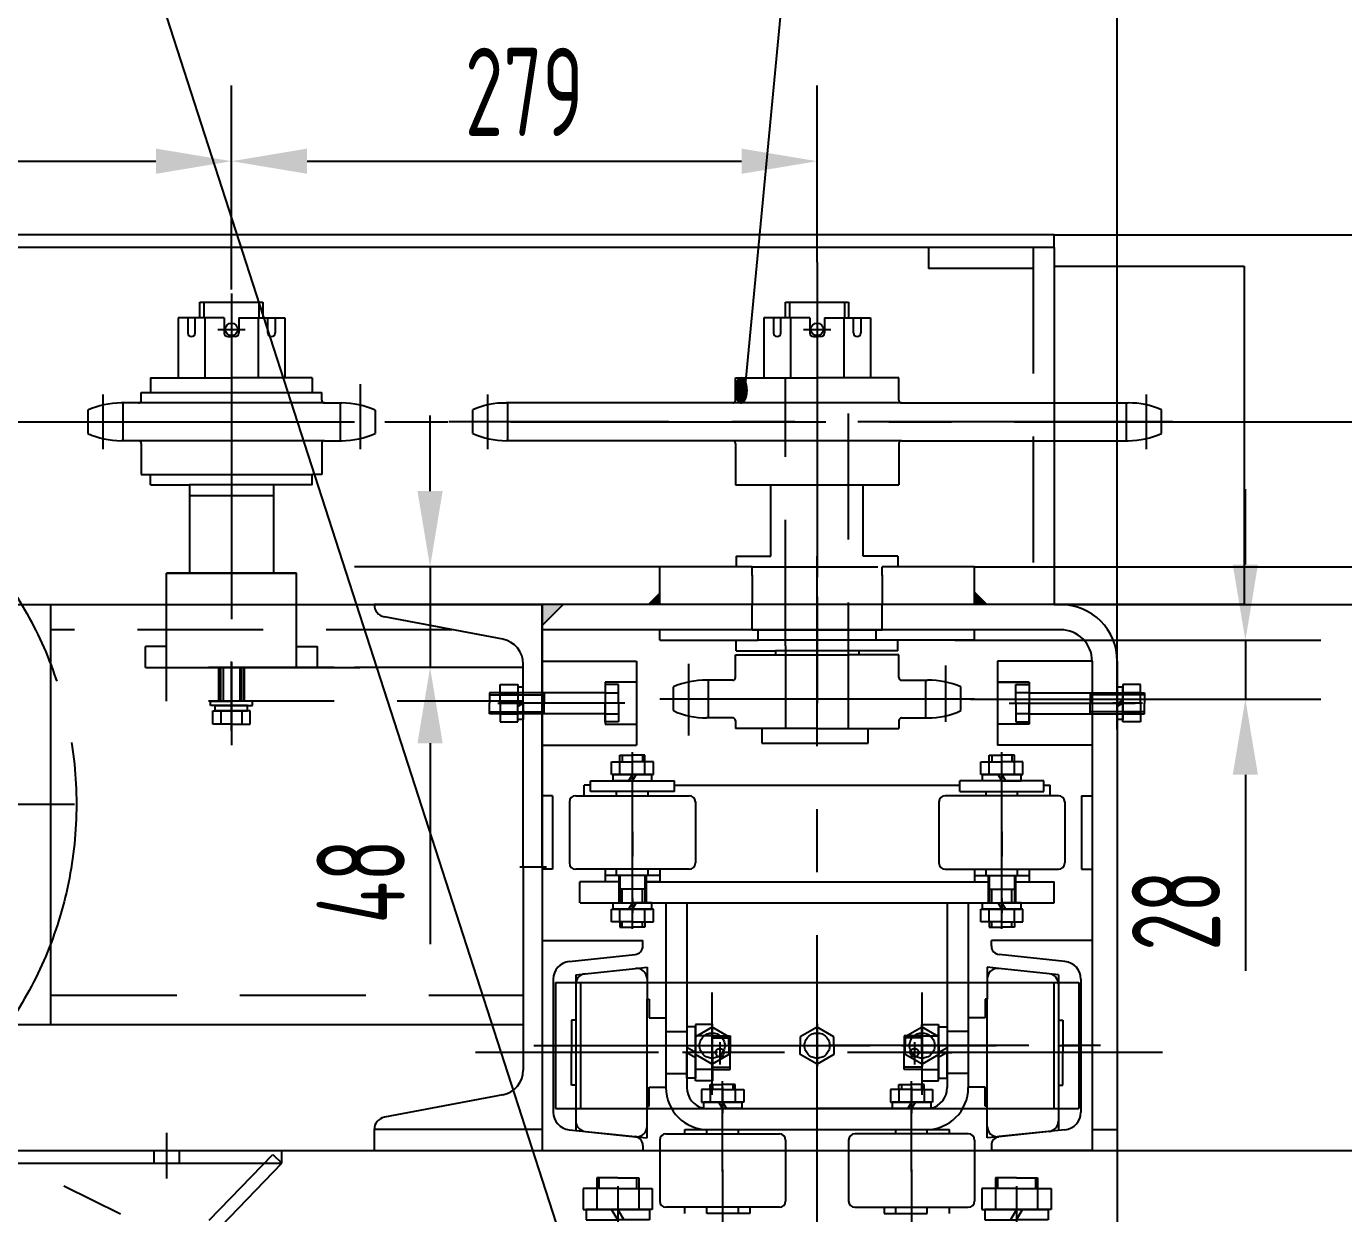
# Model space of a CAD drawing. Header units: millimetres. Extents: x 0 to 10092, y -2165 to 7128.
# Drawn here: x 3317 to 3944, y 5478 to 6043 of the extents above; entities that cross this region are included whole.
import ezdxf
from ezdxf.enums import TextEntityAlignment as Align

# ---------------------------------------------------------------- set-up
doc = ezdxf.new("R2010")
doc.units = ezdxf.units.MM
doc.header["$LTSCALE"] = 120
for name, pattern in [('F', [0.75, 0.5, -0.25]), ('G', [2, 1.25, -0.25, 0.25, -0.25]), ('K', [2.5, 1.25, -0.25, 0.25, -0.25, 0.25, -0.25])]:
    doc.linetypes.add(name, pattern=pattern)
for name, color, linetype in [('01', 7, 'Continuous'), ('02', 1, 'Continuous'), ('04', 2, 'F'), ('05', 4, 'G'), ('07', 6, 'K'), ('08', 1, 'Continuous'), ('10', 1, 'Continuous'), ('L1GEA', 7, 'Continuous')]:
    doc.layers.add(name, color=color, linetype=linetype)
doc.styles.get("Standard").update_dxf_attribs({"font": 'isocp', "width": 0.707, "bigfont": 'intecad.shx'})

# ---------------------------------------------------------------- blocks, each defined once
blk = doc.blocks.new('*U15')
at = {"layer": '01'}
for p, q in [((-9.2, 3.1), (-9.2, 0)), ((0, 3.1), (-9.2, 3.1)), ((-9.2, 0), (0, 0)), ((0, 0), (-1.79, 3.1)), ((0, 3.1), (1.79, 0)), ((0, 3.1), (9.2, 3.1)), ((9.2, 0), (0, 0)), ((9.2, 3.1), (9.2, 0))]:
    blk.add_line(p, q, dxfattribs=at)
at = {"layer": '05'}
blk.add_line((0, 5.2), (0, -2.1), dxfattribs=at)
blk = doc.blocks.new('*U17')
at = {"layer": '01'}
for p, q in [((-6, 0), (-6, 10.02)), ((-6, 10.02), (0, 10.02)), ((0, 10.02), (0, 0)), ((-6, 6), (0, 6)), ((0, -10.02), (0, 0)), ((-6, 0), (-6, -10.02)), ((-6, -6), (0, -6)), ((-6, -10.02), (0, -10.02))]:
    blk.add_line(p, q, dxfattribs=at)
at = {"layer": '05'}
blk.add_line((-7.05, 0), (1.05, 0), dxfattribs=at)
blk = doc.blocks.new('*U19')
at = {"layer": '01'}
for p, q in [((-8, 0), (-8, 13.38)), ((-8, 13.38), (0, 13.38)), ((0, 13.38), (0, 0)), ((-8, 8), (0, 8)), ((0, -13.38), (0, 0)), ((-8, 0), (-8, -13.38)), ((-8, -8), (0, -8)), ((-8, -13.38), (0, -13.38))]:
    blk.add_line(p, q, dxfattribs=at)
at = {"layer": '05'}
blk.add_line((-9.05, 0), (1.05, 0), dxfattribs=at)
blk = doc.blocks.new('*U20')
at = {"layer": '01'}
for p, q in [((-12.2, 4.1), (-12.2, 0)), ((0, 4.1), (-12.2, 4.1)), ((-12.2, 0), (0, 0)), ((0, 0), (-2.37, 4.1)), ((0, 4.1), (2.37, 0)), ((0, 4.1), (12.2, 4.1)), ((12.2, 0), (0, 0)), ((12.2, 4.1), (12.2, 0))]:
    blk.add_line(p, q, dxfattribs=at)
at = {"layer": '05'}
blk.add_line((0, 6.2), (0, -2.1), dxfattribs=at)
blk = doc.blocks.new('*U16')
at = {"layer": '01'}
for p, q in [((-15.1, 5), (-15.1, 0)), ((0, 5), (-15.1, 5)), ((-15.1, 0), (0, 0)), ((0, 0), (-2.89, 5)), ((0, 5), (2.89, 0)), ((0, 5), (15.1, 5)), ((15.1, 0), (0, 0)), ((15.1, 5), (15.1, 0))]:
    blk.add_line(p, q, dxfattribs=at)
at = {"layer": '05'}
blk.add_line((0, 7.1), (0, -2.1), dxfattribs=at)
blk = doc.blocks.new('*U18')
at = {"layer": '01'}
for p, q in [((-10, 0), (-10, 16.48)), ((-10, 16.48), (0, 16.48)), ((0, 16.48), (0, 0)), ((-10, 10), (0, 10)), ((0, -16.48), (0, 0)), ((-10, 0), (-10, -16.48)), ((-10, -10), (0, -10)), ((-10, -16.48), (0, -16.48))]:
    blk.add_line(p, q, dxfattribs=at)
at = {"layer": '05'}
blk.add_line((-11.05, 0), (1.05, 0), dxfattribs=at)

msp = doc.modelspace()

# ---------------------------------------------------------------- hatches: boundary and pattern name
at = {"layer": '10'}
for points in [[(3572.38, 5767.65), (3562.38, 5767.65), (3562.38, 5757.65)], [(3612.48, 5767.65), (3618.38, 5767.65), (3618.38, 5773.48)], [(3768.38, 5773.48), (3774.28, 5767.65), (3768.38, 5767.65)]]:
    msp.add_hatch(color=7, dxfattribs=at).paths.add_polyline_path(points)

# ---------------------------------------------------------------- linework, layer by layer
at = {"color": 7}
for p, q in [((3545.99, 5845.67), (3545.99, 5863.62)), ((3840.77, 5845.67), (3840.77, 5863.62)), ((3641.57, 5713.67), (3641.57, 5731.62)), ((3745.19, 5713.67), (3745.19, 5731.62))]:
    msp.add_line(p, q, dxfattribs=at)
for centre, radius, start, end in [((3361.76, 5825.52), 38.1, 90.00411, 114.62884), ((3467, 5825.52), 38.1, 65.37017, 89.9948), ((3544.57, 5825.52), 38.1, 89.08582, 113.62256), ((3842.18, 5825.53), 38.1, 66.35987, 90.8982), ((3361.75, 5883.77), 38.1, 245.37568, 270), ((3467, 5883.77), 38.1, 270, 294.62432), ((3545.17, 5883.77), 38.1, 245.38443, 270.00795), ((3841.59, 5883.77), 38.1, 269.99205, 294.61557), ((3640.18, 5693.42), 38.21, 89.13662, 113.6054), ((3746.6, 5693.53), 38.1, 66.35987, 90.8982), ((3640.75, 5751.77), 38.1, 245.38443, 270.00795), ((3746.01, 5751.77), 38.1, 269.99205, 294.61557)]:
    msp.add_arc(centre, radius, start, end, dxfattribs=at)
at = {"layer": '01', "color": 7, "linetype": 'Continuous'}
for p, q in [((3806.38, 5943.65), (1668.38, 5943.65)), ((3806.38, 5937.65), (1668.38, 5937.65)), ((3806.38, 5937.65), (3806.38, 5767.65)), ((3806.38, 5928.83), (3896.75, 5928.83)), ((3896.75, 5928.83), (3896.75, 5767.65)), ((3375.88, 5875.65), (3414.38, 5875.65)), ((3375.88, 5875.65), (3375.88, 5868.62)), ((3452.88, 5875.65), (3414.38, 5875.65)), ((3452.88, 5875.65), (3452.88, 5868.62)), ((3375.38, 5829.65), (3375.88, 5829.65)), ((3375.88, 5824.65), (3375.88, 5829.65)), ((3394.38, 5824.65), (3394.38, 5782.65)), ((3434.38, 5824.65), (3434.38, 5782.65)), ((3452.88, 5824.65), (3452.88, 5829.65)), ((3453.38, 5829.65), (3452.88, 5829.65)), ((3394.38, 5819.65), (3434.38, 5819.65)), ((3654.88, 5790.65), (3671.38, 5790.65)), ((3654.88, 5790.65), (3654.88, 5785.65)), ((3730.72, 5790.65), (3715.38, 5790.65)), ((3731.88, 5790.65), (3715.38, 5790.65)), ((3731.88, 5790.65), (3731.88, 5785.65)), ((3383.38, 5737.65), (3383.38, 5782.65)), ((3383.38, 5782.65), (3414.38, 5782.65)), ((3383.38, 5782.65), (3445.38, 5782.65)), ((3445.38, 5782.65), (3383.38, 5782.65)), ((3445.38, 5782.65), (3383.38, 5782.65)), ((3445.38, 5782.65), (3414.38, 5782.65)), ((3445.38, 5737.65), (3445.38, 5782.65)), ((3662.38, 5785.65), (3618.38, 5785.65)), ((3618.38, 5767.65), (3618.38, 5785.65)), ((3768.38, 5785.65), (3724.38, 5785.65)), ((3768.38, 5767.65), (3768.38, 5785.65)), ((3693.38, 5767.65), (3562.38, 5767.65)), ((3562.38, 5767.65), (3562.38, 5755.65)), ((3562.38, 5767.65), (3562.38, 5507.65)), ((3693.38, 5767.65), (3562.38, 5767.65)), ((3809.38, 5767.65), (3693.38, 5767.65)), ((3896.75, 5767.65), (3809.38, 5767.65)), ((3693.38, 5755.65), (3562.38, 5755.65)), ((3693.38, 5755.65), (3562.38, 5755.65)), ((3618.38, 5750.65), (3618.38, 5755.65)), ((3678.38, 5755.65), (3662.38, 5755.65)), ((3809.38, 5755.65), (3693.38, 5755.65)), ((3708.38, 5755.65), (3724.38, 5755.65)), ((3768.38, 5750.65), (3768.38, 5755.65)), ((3654.88, 5745.65), (3654.88, 5750.65)), ((3731.88, 5745.65), (3731.88, 5750.65)), ((3373.38, 5737.65), (3373.38, 5747.65)), ((3383.38, 5747.65), (3373.38, 5747.65)), ((3445.38, 5747.65), (3455.38, 5747.65)), ((3455.38, 5737.65), (3455.38, 5747.65)), ((3373.38, 5737.65), (3383.38, 5737.65)), ((3383.38, 5737.65), (3445.38, 5737.65)), ((3455.38, 5737.65), (3445.38, 5737.65)), ((3824.38, 5740.65), (3824.38, 5517.65)), ((3836.38, 5740.65), (3836.38, 5517.65)), ((3836.38, 5728.35), (3836.38, 5720.65)), ((3838.98, 5728.35), (3836.38, 5728.35)), ((3838.98, 5729.53), (3838.98, 5720.65)), ((3847.38, 5729.53), (3838.98, 5729.53)), ((3838.98, 5720.65), (3838.98, 5728.35)), ((3847.38, 5725.65), (3838.98, 5725.65)), ((3847.38, 5720.65), (3847.38, 5729.53)), ((3849.38, 5725.65), (3849.38, 5720.65)), ((3841.08, 5720.65), (3834.28, 5720.65)), ((3836.38, 5720.65), (3838.98, 5722.15)), ((3836.38, 5712.95), (3836.38, 5720.65)), ((3838.98, 5720.65), (3836.38, 5719.15)), ((3848.43, 5720.65), (3837.93, 5720.65)), ((3838.98, 5711.76), (3838.98, 5720.65)), ((3838.98, 5720.65), (3838.98, 5712.95)), ((3847.38, 5720.65), (3847.38, 5711.76)), ((3849.38, 5715.65), (3849.38, 5720.65)), ((3838.98, 5712.95), (3836.38, 5712.95)), ((3847.38, 5715.65), (3838.98, 5715.65)), ((3847.38, 5711.76), (3838.98, 5711.76)), ((3585.38, 5683.65), (3625.38, 5683.65)), ((3585.38, 5678.65), (3585.38, 5683.65)), ((3625.38, 5678.65), (3625.38, 5683.65)), ((3801.38, 5683.65), (3761.38, 5683.65)), ((3761.38, 5678.65), (3761.38, 5683.65)), ((3801.38, 5678.65), (3801.38, 5683.65)), ((3567.38, 5676.65), (3567.38, 5641.65)), ((3575.38, 5673.65), (3575.38, 5644.65)), ((3578.38, 5676.65), (3597.88, 5676.65)), ((3597.88, 5676.65), (3632.38, 5676.65)), ((3635.38, 5673.65), (3635.38, 5644.65)), ((3751.38, 5673.65), (3751.38, 5644.65)), ((3788.88, 5676.65), (3754.38, 5676.65)), ((3808.38, 5676.65), (3788.88, 5676.65)), ((3811.38, 5673.65), (3811.38, 5644.65)), ((3819.38, 5676.65), (3819.38, 5641.65)), ((3599.38, 5635.65), (3580.38, 5635.65)), ((3580.38, 5625.65), (3580.38, 5635.65)), ((3592.38, 5638.65), (3592.38, 5635.65)), ((3599.38, 5635.65), (3592.38, 5635.65)), ((3599.38, 5635.65), (3597.88, 5635.65)), ((3611.38, 5635.65), (3775.38, 5635.65)), ((3618.38, 5635.65), (3611.38, 5635.65)), ((3768.38, 5635.65), (3775.38, 5635.65)), ((3787.38, 5635.65), (3788.88, 5635.65)), ((3787.38, 5635.65), (3806.38, 5635.65)), ((3787.38, 5635.65), (3794.38, 5635.65)), ((3794.38, 5638.65), (3794.38, 5635.65)), ((3806.38, 5625.65), (3806.38, 5635.65)), ((3611.38, 5632.21), (3599.38, 5632.21)), ((3775.38, 5632.21), (3787.38, 5632.21)), ((3580.55, 5625.65), (3806.38, 5625.65)), ((3621.38, 5625.65), (3621.38, 5544.32)), ((3631.38, 5625.65), (3631.38, 5537.65)), ((3755.38, 5625.65), (3755.38, 5537.65)), ((3765.38, 5625.65), (3765.38, 5544.32)), ((3562.38, 5607.65), (3562.38, 5507.65)), ((3562.38, 5607.65), (3610.38, 5607.65)), ((3562.38, 5607.65), (3610.38, 5607.65)), ((3610.38, 5605.16), (3610.38, 5607.65)), ((3824.38, 5607.65), (3776.38, 5607.65)), ((3824.38, 5607.65), (3776.38, 5607.65)), ((3776.38, 5605.16), (3776.38, 5607.65)), ((3824.38, 5607.65), (3824.38, 5507.65)), ((3567.68, 5589.25), (3567.68, 5526.04)), ((3568.68, 5587.65), (3818.08, 5587.65)), ((3612.38, 5589.39), (3612.38, 5579.82)), ((3774.38, 5589.39), (3774.38, 5579.82)), ((3819.08, 5589.25), (3819.08, 5526.04)), ((3612.38, 5579.82), (3613.38, 5579.82)), ((3612.38, 5519.25), (3612.38, 5579.82)), ((3613.38, 5579.82), (3613.38, 5570.82)), ((3774.38, 5579.82), (3773.38, 5579.82)), ((3773.38, 5579.82), (3773.38, 5570.82)), ((3774.38, 5519.25), (3774.38, 5579.82)), ((3613.38, 5570.82), (3621.38, 5570.82)), ((3773.38, 5570.82), (3765.38, 5570.82)), ((3643.48, 5562.32), (3651.98, 5562.32)), ((3651.98, 5562.32), (3651.98, 5554.32)), ((3743.28, 5562.32), (3734.78, 5562.32)), ((3734.78, 5562.32), (3734.78, 5554.32)), ((3651.98, 5546.32), (3651.98, 5554.32)), ((3734.78, 5546.32), (3734.78, 5554.32)), ((3621.38, 5544.32), (3621.38, 5537.65)), ((3643.48, 5546.32), (3651.98, 5546.32)), ((3743.28, 5546.32), (3734.78, 5546.32)), ((3765.38, 5544.32), (3765.38, 5537.65)), ((3613.38, 5537.82), (3621.38, 5537.82)), ((3613.38, 5528.82), (3613.38, 5537.82)), ((3773.38, 5537.82), (3765.38, 5537.82)), ((3773.38, 5528.82), (3773.38, 5537.82)), ((3568.68, 5527.65), (3818.08, 5527.65)), ((3612.38, 5528.82), (3613.38, 5528.82)), ((3641.38, 5527.65), (3693.38, 5527.65)), ((3745.38, 5527.65), (3693.38, 5527.65)), ((3774.38, 5528.82), (3773.38, 5528.82)), ((3630.38, 5517.65), (3756.38, 5517.65)), ((3630.38, 5515.65), (3630.38, 5517.65)), ((3756.38, 5515.65), (3756.38, 5517.65)), ((3824.38, 5517.65), (3836.38, 5517.65)), ((3610.38, 5510.13), (3610.38, 5507.65)), ((3618.38, 5512.65), (3618.38, 5483.65)), ((3621.38, 5515.65), (3655.88, 5515.65)), ((3655.88, 5515.65), (3675.38, 5515.65)), ((3678.38, 5512.65), (3678.38, 5483.65)), ((3708.38, 5512.65), (3708.38, 5483.65)), ((3730.88, 5515.65), (3711.38, 5515.65)), ((3765.38, 5515.65), (3730.88, 5515.65)), ((3768.38, 5512.65), (3768.38, 5483.65)), ((3776.38, 5510.13), (3776.38, 5507.65)), ((3562.38, 5507.65), (3610.38, 5507.65)), ((3824.38, 5507.65), (3776.38, 5507.65)), ((3028.38, 5501.65), (3438.38, 5501.65)), ((3028.38, 5077.65), (3438.38, 5501.65)), ((3630.38, 5477.65), (3630.38, 5480.65)), ((3756.38, 5477.65), (3756.38, 5480.65))]:
    msp.add_line(p, q, dxfattribs=at)
at = {"layer": '01', "color": 7}
for p, q in [((3806.38, 5937.65), (3806.38, 5943.65)), ((3399.38, 5904.24), (3399.38, 5911.64)), ((3399.38, 5911.64), (3429.38, 5911.64)), ((3429.38, 5911.64), (3429.38, 5904.24)), ((3678.38, 5904.24), (3678.38, 5911.64)), ((3678.38, 5911.64), (3708.38, 5911.64)), ((3708.38, 5911.64), (3708.38, 5904.24)), ((3388.95, 5904.24), (3388.95, 5875.64)), ((3410.88, 5904.24), (3388.95, 5904.24)), ((3393.56, 5904.24), (3393.56, 5896.99)), ((3397.06, 5896.99), (3397.06, 5904.24)), ((3401.67, 5904.24), (3401.67, 5875.64)), ((3410.88, 5904.24), (3410.88, 5896.99)), ((3417.88, 5904.24), (3439.8, 5904.24)), ((3417.88, 5904.24), (3417.88, 5896.99)), ((3427.09, 5904.24), (3427.09, 5875.64)), ((3431.7, 5896.99), (3431.7, 5904.24)), ((3435.2, 5904.24), (3435.2, 5896.99)), ((3439.8, 5904.24), (3439.8, 5875.64)), ((3667.95, 5904.24), (3667.95, 5875.64)), ((3689.88, 5904.24), (3667.95, 5904.24)), ((3672.56, 5904.24), (3672.56, 5896.99)), ((3676.06, 5896.99), (3676.06, 5904.24)), ((3680.67, 5904.24), (3680.67, 5875.64)), ((3689.88, 5904.24), (3689.88, 5896.99)), ((3696.88, 5904.24), (3718.8, 5904.24)), ((3696.88, 5904.24), (3696.88, 5896.99)), ((3706.09, 5904.24), (3706.09, 5875.64)), ((3710.7, 5896.99), (3710.7, 5904.24)), ((3714.2, 5904.24), (3714.2, 5896.99)), ((3718.8, 5904.24), (3718.8, 5875.64)), ((3395.31, 5895.24), (3395.31, 5895.24)), ((3412.63, 5895.24), (3414.38, 5895.24)), ((3416.13, 5895.24), (3414.38, 5895.24)), ((3433.45, 5895.24), (3433.45, 5895.24)), ((3674.31, 5895.24), (3674.31, 5895.24)), ((3691.63, 5895.24), (3693.38, 5895.24)), ((3695.13, 5895.24), (3693.38, 5895.24)), ((3712.45, 5895.24), (3712.45, 5895.24)), ((3388.95, 5875.64), (3414.38, 5875.64)), ((3439.8, 5875.64), (3414.38, 5875.64)), ((3667.95, 5875.64), (3693.38, 5875.64)), ((3718.8, 5875.64), (3693.38, 5875.64)), ((3371.38, 5868.62), (3375.88, 5868.62)), ((3375.88, 5868.62), (3457.38, 5868.62)), ((3458.65, 5863.62), (3361.75, 5863.62)), ((3458.65, 5863.62), (3467, 5863.62)), ((3733.61, 5863.62), (3545.17, 5863.62)), ((3733.61, 5863.62), (3841.58, 5863.62)), ((3458.47, 5845.65), (3361.75, 5845.67)), ((3458.65, 5845.67), (3467, 5845.67)), ((3733.61, 5845.67), (3545.17, 5845.67)), ((3654.42, 5844.4), (3654.42, 5824.65)), ((3732.34, 5844.4), (3732.34, 5824.65)), ((3733.61, 5845.67), (3841.58, 5845.67)), ((3654.42, 5824.65), (3732.34, 5824.65)), ((3671.38, 5790.65), (3671.38, 5824.65)), ((3715.38, 5790.65), (3715.38, 5824.65)), ((3154.99, 5767.65), (3562.38, 5767.65)), ((3328.38, 5567.65), (3328.38, 5767.65)), ((3562.38, 5767.65), (3482.38, 5767.65)), ((3572.38, 5767.65), (3562.38, 5757.65)), ((3562.38, 5642.65), (3562.38, 5767.65)), ((3774.28, 5767.65), (3768.38, 5773.48)), ((3543.61, 5751.1), (3487.26, 5761.75)), ((3562.38, 5755.65), (3562.38, 5757.65)), ((3618.38, 5750.65), (3665.3, 5750.65)), ((3768.38, 5750.65), (3721.46, 5750.65)), ((3654.42, 5732.89), (3654.42, 5743.65)), ((3654.42, 5743.65), (3675.88, 5743.65)), ((3673.5, 5745.65), (3673.5, 5743.65)), ((3713.26, 5745.65), (3673.5, 5745.65)), ((3675.88, 5743.65), (3678.38, 5743.65)), ((3675.88, 5743.65), (3708.38, 5743.65)), ((3710.88, 5743.65), (3708.38, 5743.65)), ((3732.34, 5743.65), (3710.88, 5743.65)), ((3713.26, 5745.65), (3713.26, 5743.65)), ((3713.26, 5745.65), (3713.26, 5743.65)), ((3732.34, 5732.89), (3732.34, 5743.65)), ((3732.34, 5732.89), (3732.34, 5743.65)), ((3409.38, 5721.65), (3409.38, 5737.65)), ((3419.38, 5721.65), (3419.38, 5737.65)), ((3553.38, 5642.65), (3553.38, 5739.31)), ((3653.15, 5731.62), (3640.75, 5731.62)), ((3733.61, 5731.62), (3746, 5731.62)), ((3550.78, 5728.35), (3550.78, 5720.65)), ((3553.38, 5728.35), (3550.78, 5728.35)), ((3553.38, 5720.65), (3553.38, 5728.35)), ((3404.38, 5721.65), (3414.38, 5721.65)), ((3404.38, 5719.65), (3404.38, 5721.65)), ((3414.38, 5719.65), (3404.38, 5719.65)), ((3406.68, 5719.65), (3414.38, 5719.65)), ((3406.68, 5717.05), (3406.68, 5719.65)), ((3424.38, 5721.65), (3414.38, 5721.65)), ((3414.38, 5719.65), (3424.38, 5719.65)), ((3422.08, 5719.65), (3414.38, 5719.65)), ((3422.08, 5717.05), (3422.08, 5719.65)), ((3424.38, 5719.65), (3424.38, 5721.65)), ((3550.78, 5720.65), (3553.38, 5722.15)), ((3550.78, 5712.95), (3550.78, 5720.65)), ((3553.38, 5720.65), (3550.78, 5719.15)), ((3553.38, 5720.65), (3553.38, 5712.95)), ((3405.49, 5717.05), (3414.38, 5717.05)), ((3405.49, 5710.65), (3405.49, 5717.05)), ((3414.38, 5717.05), (3406.68, 5717.05)), ((3409.38, 5717.05), (3409.38, 5710.65)), ((3414.38, 5717.05), (3422.08, 5717.05)), ((3423.26, 5717.05), (3414.38, 5717.05)), ((3419.38, 5717.05), (3419.38, 5710.65)), ((3423.26, 5710.65), (3423.26, 5717.05)), ((3553.38, 5712.95), (3550.78, 5712.95)), ((3653.15, 5713.67), (3640.75, 5713.67)), ((3654.42, 5712.4), (3654.42, 5708.65)), ((3732.34, 5712.4), (3732.34, 5708.65)), ((3732.34, 5712.4), (3732.34, 5708.65)), ((3733.61, 5713.67), (3746, 5713.67)), ((3414.38, 5710.65), (3405.49, 5710.65)), ((3414.38, 5710.65), (3423.26, 5710.65)), ((3693.38, 5708.65), (3654.42, 5708.65)), ((3667.07, 5708.65), (3667.07, 5701.65)), ((3693.38, 5708.65), (3732.34, 5708.65)), ((3717.76, 5701.65), (3717.76, 5708.65)), ((3667.07, 5701.65), (3717.76, 5701.65)), ((3599.38, 5692.75), (3599.38, 5695.98)), ((3599.38, 5695.98), (3605.38, 5695.98)), ((3611.38, 5695.98), (3605.38, 5695.98)), ((3611.38, 5692.75), (3611.38, 5695.98)), ((3775.38, 5692.75), (3775.38, 5695.98)), ((3775.38, 5695.98), (3781.38, 5695.98)), ((3787.38, 5695.98), (3781.38, 5695.98)), ((3787.38, 5692.75), (3787.38, 5695.98)), ((3585.38, 5681.65), (3582.38, 5681.65)), ((3582.38, 5676.65), (3582.38, 5681.65)), ((3625.38, 5681.65), (3761.38, 5681.65)), ((3801.38, 5681.65), (3804.38, 5681.65)), ((3804.38, 5676.65), (3804.38, 5681.65)), ((3567.38, 5676.65), (3562.38, 5676.65)), ((3625.38, 5678.65), (3585.38, 5678.65)), ((3597.88, 5676.65), (3597.88, 5678.65)), ((3612.88, 5676.65), (3612.88, 5678.65)), ((3761.38, 5678.65), (3801.38, 5678.65)), ((3773.88, 5676.65), (3773.88, 5678.65)), ((3788.88, 5676.65), (3788.88, 5678.65)), ((3819.38, 5676.65), (3824.38, 5676.65)), ((3553.38, 5642.65), (3553.38, 5545.99)), ((3562.38, 5642.65), (3562.38, 5517.65)), ((3567.38, 5641.65), (3562.38, 5641.65)), ((3597.88, 5641.65), (3578.38, 5641.65)), ((3592.38, 5641.65), (3592.38, 5638.65)), ((3605.38, 5638.65), (3592.38, 5638.65)), ((3632.38, 5641.65), (3597.88, 5641.65)), ((3597.88, 5638.65), (3597.88, 5641.65)), ((3598.88, 5638.65), (3598.88, 5625.65)), ((3599.38, 5638.65), (3599.38, 5625.65)), ((3618.38, 5638.65), (3605.38, 5638.65)), ((3611.38, 5638.65), (3611.38, 5625.65)), ((3611.88, 5638.65), (3611.88, 5625.65)), ((3612.88, 5638.65), (3612.88, 5641.65)), ((3618.38, 5641.65), (3618.38, 5638.65)), ((3618.38, 5638.65), (3618.38, 5635.65)), ((3754.38, 5641.65), (3788.88, 5641.65)), ((3768.38, 5641.65), (3768.38, 5638.65)), ((3768.38, 5638.65), (3768.38, 5635.65)), ((3768.38, 5638.65), (3781.38, 5638.65)), ((3773.88, 5638.65), (3773.88, 5641.65)), ((3774.88, 5638.65), (3774.88, 5625.65)), ((3775.38, 5638.65), (3775.38, 5625.65)), ((3781.38, 5638.65), (3794.38, 5638.65)), ((3787.38, 5638.65), (3787.38, 5625.65)), ((3787.88, 5638.65), (3787.88, 5625.65)), ((3788.88, 5641.65), (3808.38, 5641.65)), ((3788.88, 5638.65), (3788.88, 5641.65)), ((3794.38, 5641.65), (3794.38, 5638.65)), ((3819.38, 5641.65), (3824.38, 5641.65)), ((3599.38, 5616.55), (3599.38, 5614.11)), ((3599.38, 5614.11), (3605.38, 5614.11)), ((3611.38, 5614.11), (3605.38, 5614.11)), ((3611.38, 5616.55), (3611.38, 5614.11)), ((3775.38, 5616.55), (3775.38, 5614.11)), ((3775.38, 5614.11), (3781.38, 5614.11)), ((3787.38, 5614.11), (3781.38, 5614.11)), ((3787.38, 5616.55), (3787.38, 5614.11)), ((3575.29, 5597.71), (3606.62, 5600.99)), ((3811.46, 5597.71), (3780.14, 5600.99)), ((3582.86, 5591.85), (3606.86, 5594.37)), ((3803.9, 5591.85), (3779.9, 5594.37)), ((3578.38, 5586.88), (3578.38, 5569.82)), ((3808.38, 5586.88), (3808.38, 5569.82)), ((1838.38, 5567.65), (3553.38, 5567.65)), ((3576.38, 5569.82), (3576.38, 5554.32)), ((3578.38, 5569.82), (3576.38, 5569.82)), ((3578.38, 5569.82), (3578.38, 5521.77)), ((3808.38, 5569.82), (3808.38, 5521.77)), ((3808.38, 5569.82), (3810.38, 5569.82)), ((3810.38, 5569.82), (3810.38, 5554.32)), ((3643.38, 5566.44), (3635.38, 5561.83)), ((3635.38, 5561.83), (3635.38, 5557.65)), ((3651.38, 5561.83), (3643.38, 5566.44)), ((3651.38, 5557.65), (3651.38, 5561.83)), ((3693.38, 5566.44), (3685.38, 5561.83)), ((3685.38, 5561.83), (3685.38, 5557.65)), ((3701.38, 5561.83), (3693.38, 5566.44)), ((3701.38, 5557.65), (3701.38, 5561.83)), ((3743.38, 5566.44), (3735.38, 5561.83)), ((3735.38, 5561.83), (3735.38, 5557.65)), ((3751.38, 5561.83), (3743.38, 5566.44)), ((3751.38, 5557.65), (3751.38, 5561.83)), ((3576.38, 5538.82), (3576.38, 5554.32)), ((3635.38, 5553.47), (3635.38, 5557.65)), ((3651.38, 5557.65), (3651.38, 5553.47)), ((3685.38, 5553.47), (3685.38, 5557.65)), ((3701.38, 5557.65), (3701.38, 5553.47)), ((3735.38, 5553.47), (3735.38, 5557.65)), ((3751.38, 5557.65), (3751.38, 5553.47)), ((3810.38, 5538.82), (3810.38, 5554.32)), ((3643.38, 5548.85), (3635.38, 5553.47)), ((3651.38, 5553.47), (3643.38, 5548.85)), ((3693.38, 5548.85), (3685.38, 5553.47)), ((3701.38, 5553.47), (3693.38, 5548.85)), ((3743.38, 5548.85), (3735.38, 5553.47)), ((3751.38, 5553.47), (3743.38, 5548.85)), ((3578.38, 5538.82), (3576.38, 5538.82)), ((3642.38, 5536.75), (3642.38, 5539.18)), ((3642.38, 5539.18), (3648.38, 5539.18)), ((3654.38, 5539.18), (3648.38, 5539.18)), ((3654.38, 5536.75), (3654.38, 5539.18)), ((3732.38, 5536.75), (3732.38, 5539.18)), ((3732.38, 5539.18), (3738.38, 5539.18)), ((3744.38, 5539.18), (3738.38, 5539.18)), ((3744.38, 5536.75), (3744.38, 5539.18)), ((3808.38, 5538.82), (3810.38, 5538.82)), ((3543.61, 5534.19), (3487.26, 5523.54)), ((3482.38, 5517.65), (3482.38, 5507.65)), ((3562.38, 5517.65), (3482.38, 5517.65)), ((3575.29, 5517.58), (3606.62, 5514.31)), ((3582.86, 5516.79), (3606.62, 5514.31)), ((3582.86, 5516.79), (3606.86, 5514.28)), ((3640.88, 5515.65), (3640.88, 5517.65)), ((3655.88, 5515.65), (3655.88, 5517.65)), ((3730.88, 5515.65), (3730.88, 5517.65)), ((3745.88, 5515.65), (3745.88, 5517.65)), ((3803.9, 5516.79), (3779.9, 5514.28)), ((3811.46, 5517.58), (3780.14, 5514.31)), ((3803.9, 5516.79), (3780.14, 5514.31)), ((3590.44, 5516), (3600.44, 5514.95)), ((3796.32, 5516), (3786.32, 5514.95)), ((2885.32, 5507.65), (3824.38, 5507.65)), ((3028.38, 5507.65), (3438.38, 5507.65)), ((3438.38, 5501.65), (3438.38, 5507.65)), ((3562.38, 5507.65), (3824.38, 5507.65)), ((3598.38, 5494.65), (3588.38, 5494.65)), ((3588.38, 5494.65), (3588.38, 5489.65)), ((3598.38, 5494.65), (3608.38, 5494.65)), ((3608.38, 5494.65), (3608.38, 5489.65)), ((3788.38, 5494.65), (3778.38, 5494.65)), ((3778.38, 5494.65), (3778.38, 5489.65)), ((3788.38, 5494.65), (3798.38, 5494.65)), ((3798.38, 5494.65), (3798.38, 5489.65)), ((3655.88, 5480.65), (3621.38, 5480.65)), ((3640.88, 5477.65), (3640.88, 5480.65)), ((3675.38, 5480.65), (3655.88, 5480.65)), ((3655.88, 5477.65), (3655.88, 5480.65)), ((3661.38, 5480.65), (3661.38, 5477.65)), ((3711.38, 5480.65), (3730.88, 5480.65)), ((3725.38, 5480.65), (3725.38, 5477.65)), ((3730.88, 5480.65), (3765.38, 5480.65)), ((3730.88, 5477.65), (3730.88, 5480.65)), ((3745.88, 5477.65), (3745.88, 5480.65)), ((3655.88, 5477.65), (3640.88, 5477.65)), ((3661.38, 5477.65), (3654.38, 5477.65)), ((3725.38, 5477.65), (3732.38, 5477.65)), ((3730.88, 5477.65), (3745.88, 5477.65))]:
    msp.add_line(p, q, dxfattribs=at)
at = {"layer": '01', "color": 7, "linetype": 'Continuous'}
for centre, radius in [((3414.38, 5898.64), 3), ((3693.38, 5898.64), 3), ((3646.98, 5554.32), 2), ((3739.78, 5554.32), 2)]:
    msp.add_circle(centre, radius, dxfattribs=at)
at = {"layer": '01', "color": 7}
for centre, radius, start, end in [((3395.31, 5896.99), 1.75, 180, 270), ((3395.31, 5896.99), 1.75, 270, 0), ((3412.63, 5896.99), 1.75, 180.00012, 269.90589), ((3416.13, 5896.99), 1.75, 270.09411, 0), ((3433.45, 5896.99), 1.75, 180, 270), ((3433.45, 5896.99), 1.75, 270, 0), ((3674.31, 5896.99), 1.75, 180, 270), ((3674.31, 5896.99), 1.75, 270, 0), ((3691.63, 5896.99), 1.75, 180.00012, 269.90589), ((3695.13, 5896.99), 1.75, 270.09411, 0), ((3712.45, 5896.99), 1.75, 180, 270), ((3712.45, 5896.99), 1.75, 270, 0), ((3370.11, 5864.89), 1.27, 270, 0), ((3458.65, 5864.89), 1.27, 180, 270), ((3370.11, 5844.4), 1.27, 0, 90), ((3458.65, 5844.4), 1.27, 90, 180), ((3488.38, 5767.65), 6, 180, 259.29436), ((3541.38, 5739.31), 12, 0, 79.29436), ((3578.38, 5644.65), 3, 180, 270), ((3808.38, 5644.65), 3, 270, 0), ((3606.18, 5605.16), 4.2, 275.97618, 0), ((3780.58, 5605.16), 4.2, 180, 264.02382), ((3576.18, 5589.25), 8.5, 95.97618, 180), ((3583.38, 5586.88), 5, 95.97618, 180), ((3607.38, 5589.39), 5, 0, 95.97618), ((3779.38, 5589.39), 5, 84.02382, 180), ((3803.38, 5586.88), 5, 0, 84.02382), ((3810.58, 5589.25), 8.5, 0, 84.02382), ((3541.38, 5545.99), 12, 280.70564, 0), ((3641.38, 5537.65), 20, 180, 270), ((3641.38, 5537.65), 10, 180, 257.27201), ((3745.38, 5537.65), 20, 270, 0), ((3745.38, 5537.65), 10, 282.72799, 0), ((3488.38, 5517.65), 6, 100.70564, 180), ((3576.18, 5526.04), 8.5, 180, 264.02382), ((3810.58, 5526.04), 8.5, 275.97618, 0), ((3583.38, 5521.77), 5, 180, 264.02382), ((3607.38, 5519.25), 5, 264.02382, 0), ((3779.38, 5519.25), 5, 180, 275.97618), ((3803.38, 5521.77), 5, 275.97618, 0), ((3606.18, 5510.13), 4.2, 0, 84.02382), ((3780.58, 5510.13), 4.2, 95.97618, 180), ((3621.38, 5483.65), 3, 180, 270), ((3765.38, 5483.65), 3, 270, 0)]:
    msp.add_arc(centre, radius, start, end, dxfattribs=at)
at = {"layer": '01', "color": 7, "linetype": 'Continuous'}
for centre, radius, start, end in [((3809.38, 5740.65), 27, 0, 90), ((3809.38, 5740.65), 15, 0, 90), ((3578.38, 5673.65), 3, 90, 180), ((3632.38, 5673.65), 3, 0, 90), ((3754.38, 5673.65), 3, 90, 180), ((3808.38, 5673.65), 3, 0, 90), ((3632.38, 5644.65), 3, 270, 0), ((3754.38, 5644.65), 3, 180, 270), ((3621.38, 5512.65), 3, 90, 180), ((3675.38, 5512.65), 3, 0, 90), ((3711.38, 5512.65), 3, 90, 180), ((3765.38, 5512.65), 3, 0, 90), ((3675.38, 5483.65), 3, 270, 0), ((3711.38, 5483.65), 3, 180, 270)]:
    msp.add_arc(centre, radius, start, end, dxfattribs=at)
at = {"layer": '02', "color": 7}
for p, q in [((3601.95, 5371.81), (3220.93, 6551.3)), ((3659.01, 5868.99), (3723.8, 6551.3)), ((3410.38, 5737.65), (3410.38, 5721.65)), ((3418.38, 5737.65), (3418.38, 5721.65)), ((3600.58, 5695.98), (3600.58, 5692.75)), ((3610.18, 5695.98), (3610.18, 5692.75)), ((3776.58, 5695.98), (3776.58, 5692.75)), ((3786.18, 5695.98), (3786.18, 5692.75)), ((3600.58, 5625.65), (3600.58, 5632.21)), ((3610.18, 5625.65), (3610.18, 5632.21)), ((3776.58, 5625.65), (3776.58, 5632.21)), ((3786.18, 5625.65), (3786.18, 5632.21)), ((3600.58, 5614.11), (3600.58, 5616.55)), ((3610.18, 5614.11), (3610.18, 5616.55)), ((3776.58, 5614.11), (3776.58, 5616.55)), ((3786.18, 5614.11), (3786.18, 5616.55)), ((3643.58, 5539.18), (3643.58, 5536.75)), ((3653.18, 5539.18), (3653.18, 5536.75)), ((3733.58, 5539.18), (3733.58, 5536.75)), ((3743.18, 5539.18), (3743.18, 5536.75)), ((3589.38, 5494.65), (3589.38, 5489.65)), ((3607.38, 5494.65), (3607.38, 5489.65)), ((3779.38, 5494.65), (3779.38, 5489.65)), ((3797.38, 5494.65), (3797.38, 5489.65))]:
    msp.add_line(p, q, dxfattribs=at)
at = {"layer": '02', "color": 7, "linetype": 'Continuous'}
for p, q in [((3401.38, 5904.24), (3401.38, 5911.64)), ((3427.38, 5911.64), (3427.38, 5904.24)), ((3680.38, 5904.24), (3680.38, 5911.64)), ((3706.38, 5911.64), (3706.38, 5904.24)), ((3578.38, 5591.39), (3582.86, 5591.85)), ((3606.86, 5594.37), (3612.38, 5594.94)), ((3612.38, 5594.94), (3612.38, 5589.08)), ((3779.9, 5594.37), (3774.38, 5594.94)), ((3774.38, 5594.94), (3774.38, 5589.08)), ((3808.38, 5591.39), (3803.9, 5591.85)), ((3578.38, 5591.39), (3578.38, 5586.88)), ((3808.38, 5591.39), (3808.38, 5586.88)), ((3643.48, 5561.32), (3651.98, 5561.32)), ((3743.28, 5561.32), (3734.78, 5561.32)), ((3643.48, 5547.32), (3651.98, 5547.32)), ((3743.28, 5547.32), (3734.78, 5547.32)), ((3578.38, 5521.77), (3578.38, 5517.26)), ((3612.38, 5513.7), (3612.38, 5519.57)), ((3774.38, 5513.7), (3774.38, 5519.57)), ((3808.38, 5521.77), (3808.38, 5517.26)), ((3606.86, 5514.28), (3612.38, 5513.7)), ((3779.9, 5514.28), (3774.38, 5513.7))]:
    msp.add_line(p, q, dxfattribs=at)
at = {"layer": '04', "color": 7, "linetype": 'F'}
for p, q in [((3746.38, 5937.65), (3746.38, 5927.65)), ((3796.38, 5937.65), (3796.38, 5767.65)), ((3796.38, 5927.65), (3746.38, 5927.65)), ((3678.38, 5748.04), (3678.38, 5875.64)), ((3708.38, 5708.65), (3708.38, 5875.64)), ((3362.57, 5863.62), (3362.57, 5845.67)), ((3466.19, 5863.62), (3466.19, 5845.67)), ((3662.38, 5781.55), (3662.38, 5785.65)), ((3662.38, 5785.65), (3724.38, 5785.65)), ((3662.38, 5781.65), (3662.38, 5767.65)), ((3693.38, 5767.65), (3693.38, 5785.65)), ((3724.38, 5781.55), (3724.38, 5785.65)), ((3724.38, 5781.65), (3724.38, 5767.65)), ((3662.38, 5755.65), (3662.38, 5767.65)), ((3693.38, 5771.38), (3693.38, 5758.39)), ((3693.38, 5767.65), (3693.38, 5749.65)), ((3724.38, 5755.65), (3724.38, 5767.65)), ((3519.55, 5755.65), (3328.38, 5755.65)), ((3662.38, 5755.65), (3665.3, 5755.65)), ((3665.3, 5750.65), (3665.3, 5755.65)), ((3665.3, 5755.65), (3721.46, 5755.65)), ((3710.88, 5755.65), (3724.38, 5755.65)), ((3721.46, 5750.65), (3721.46, 5755.65)), ((3721.46, 5750.65), (3665.3, 5750.65)), ((3678.38, 5748.04), (3678.38, 5708.65)), ((3553.38, 5737.65), (3383.38, 5737.65)), ((3383.38, 5721.65), (3383.38, 5737.65)), ((3408.38, 5721.65), (3408.38, 5737.65)), ((3408.38, 5737.65), (3420.38, 5737.65)), ((3420.38, 5721.65), (3420.38, 5737.65)), ((3562.38, 5740.65), (3607.38, 5740.65)), ((3607.38, 5740.65), (3607.38, 5700.65)), ((3779.38, 5740.65), (3779.38, 5700.65)), ((3824.38, 5740.65), (3779.38, 5740.65)), ((3607.38, 5730.65), (3592.38, 5730.65)), ((3592.38, 5730.65), (3592.38, 5710.65)), ((3794.38, 5730.65), (3779.38, 5730.65)), ((3779.38, 5730.65), (3794.38, 5730.65)), ((3794.38, 5730.65), (3794.38, 5710.65)), ((3592.38, 5725.65), (3537.38, 5725.65)), ((3537.38, 5725.65), (3537.38, 5720.65)), ((3537.38, 5724.65), (3563.38, 5724.65)), ((3542.38, 5720.65), (3542.38, 5729.53)), ((3542.38, 5729.53), (3550.78, 5729.53)), ((3542.38, 5725.65), (3550.78, 5725.65)), ((3550.78, 5729.53), (3550.78, 5720.65)), ((3563.38, 5725.65), (3563.38, 5720.65)), ((3592.38, 5729.53), (3592.38, 5720.65)), ((3598.78, 5729.53), (3592.38, 5729.53)), ((3592.38, 5725.65), (3598.78, 5725.65)), ((3598.78, 5720.65), (3598.78, 5729.53)), ((3787.98, 5729.53), (3794.38, 5729.53)), ((3787.98, 5720.65), (3787.98, 5729.53)), ((3794.38, 5725.65), (3787.98, 5725.65)), ((3794.38, 5729.53), (3794.38, 5720.65)), ((3794.38, 5725.65), (3849.38, 5725.65)), ((3823.38, 5725.65), (3823.38, 5720.65)), ((3849.38, 5724.65), (3823.38, 5724.65)), ((3553.38, 5721.65), (3383.38, 5721.65)), ((3601.84, 5720.65), (3533.83, 5720.65)), ((3537.38, 5715.65), (3537.38, 5720.65)), ((3541.33, 5720.65), (3551.83, 5720.65)), ((3542.38, 5720.65), (3542.38, 5711.76)), ((3550.78, 5711.76), (3550.78, 5720.65)), ((3563.38, 5715.65), (3563.38, 5720.65)), ((3592.38, 5711.76), (3592.38, 5720.65)), ((3598.78, 5720.65), (3598.78, 5711.76)), ((3784.91, 5720.65), (3852.93, 5720.65)), ((3787.98, 5720.65), (3787.98, 5711.76)), ((3794.38, 5711.76), (3794.38, 5720.65)), ((3823.38, 5715.65), (3823.38, 5720.65)), ((3537.38, 5716.65), (3563.38, 5716.65)), ((3592.38, 5715.65), (3537.38, 5715.65)), ((3542.38, 5715.65), (3550.78, 5715.65)), ((3542.38, 5711.76), (3550.78, 5711.76)), ((3592.38, 5715.65), (3598.78, 5715.65)), ((3598.78, 5711.76), (3592.38, 5711.76)), ((3794.38, 5715.65), (3787.98, 5715.65)), ((3787.98, 5711.76), (3794.38, 5711.76)), ((3794.38, 5715.65), (3849.38, 5715.65)), ((3849.38, 5716.65), (3823.38, 5716.65)), ((3592.38, 5710.65), (3607.38, 5710.65)), ((3794.38, 5710.65), (3779.38, 5710.65)), ((3562.38, 5700.65), (3607.38, 5700.65)), ((3824.38, 5700.65), (3779.38, 5700.65)), ((3567.68, 5589.25), (3567.68, 5526.04)), ((3568.68, 5587.65), (3568.68, 5527.65)), ((3580.68, 5587.65), (3580.68, 5527.65)), ((3806.08, 5587.65), (3806.08, 5527.65)), ((3818.08, 5587.65), (3818.08, 5527.65)), ((3819.08, 5589.25), (3819.08, 5526.04)), ((3328.38, 5581.65), (3553.38, 5581.65)), ((3643.38, 5534.28), (3643.38, 5582.92)), ((3621.38, 5564.32), (3631.38, 5564.32)), ((3621.38, 5564.32), (3631.38, 5564.32)), ((3765.38, 5564.32), (3755.38, 5564.32)), ((3765.38, 5564.32), (3755.38, 5564.32)), ((3621.38, 5544.32), (3631.38, 5544.32)), ((3621.38, 5544.32), (3631.38, 5544.32)), ((3765.38, 5544.32), (3755.38, 5544.32)), ((3765.38, 5544.32), (3755.38, 5544.32)), ((3028.38, 5086.28), (3434.07, 5505.82)), ((3377.38, 5507.65), (3377.38, 5501.65)), ((3389.38, 5507.65), (3389.38, 5501.65)), ((3434.07, 5505.82), (3438.38, 5501.65))]:
    msp.add_line(p, q, dxfattribs=at)
for centre in [(3643.38, 5557.65), (3693.38, 5557.65), (3743.38, 5557.65)]:
    msp.add_circle(centre, 6, dxfattribs=at)
msp.add_arc((2668.38, 5085.65), 750, 25.32291, 180, dxfattribs=at)
at = {"layer": '05', "color": 7, "linetype": 'G'}
for p, q in [((3693.38, 5930.74), (3693.38, 5696.56)), ((3414.38, 5915.68), (3414.38, 5699.8)), ((3414.38, 5910.68), (3414.38, 5699.8)), ((3414.38, 5740.19), (3414.38, 5717.12)), ((3605.38, 5613.91), (3605.38, 5697.31)), ((3781.38, 5613.91), (3781.38, 5697.31)), ((3951.98, 5182.7), (2963.08, 5676.2)), ((3693.38, 5534.28), (3693.38, 5582.92)), ((3743.38, 5534.28), (3743.38, 5582.92)), ((3558.42, 5557.65), (3573.74, 5557.65)), ((3568.68, 5557.65), (3818.08, 5557.65)), ((3646.98, 5559.22), (3646.98, 5548.73)), ((3739.78, 5559.22), (3739.78, 5548.73)), ((3825.25, 5557.65), (3809.94, 5557.65)), ((3828.34, 5557.65), (3813.02, 5557.65)), ((3383.38, 5516.2), (3383.38, 5494.34))]:
    msp.add_line(p, q, dxfattribs=at)
at = {"layer": '05', "color": 7}
for p, q in [((3414.38, 5907.41), (3414.38, 5871.21)), ((3693.38, 5907.41), (3693.38, 5871.21)), ((3407.87, 5898.64), (3420.89, 5898.64)), ((3686.87, 5898.64), (3699.89, 5898.64)), ((3475.72, 5872.62), (3475.72, 5841.67)), ((3353.04, 5867.62), (3353.04, 5841.67)), ((3536.46, 5841.67), (3536.46, 5867.62)), ((3850.3, 5841.67), (3850.3, 5867.62)), ((3067.47, 5854.65), (3874.79, 5854.65)), ((3322.93, 5854.65), (3509.18, 5854.65)), ((3862.77, 5854.65), (3517.9, 5854.65)), ((3693.38, 4980.26), (3693.38, 5790.76)), ((3414.38, 5707.58), (3414.38, 5740.6)), ((3632.04, 5739.41), (3632.04, 5705.28)), ((3754.72, 5711.86), (3754.72, 5738.56)), ((3414.38, 5714.95), (3414.38, 5721.74)), ((3555.48, 5720.65), (3548.68, 5720.65)), ((3768.37, 5722.64), (3618.33, 5722.64)), ((3605.38, 5658.65), (3605.38, 5673.65)), ((3781.38, 5658.65), (3781.38, 5673.65)), ((3605.38, 5659.65), (3605.38, 5647.65)), ((3605.38, 5613.26), (3605.38, 5656.2)), ((3781.38, 5659.65), (3781.38, 5647.65)), ((3781.38, 5613.26), (3781.38, 5656.2)), ((3564.45, 5642.65), (3551.76, 5642.65)), ((3605.38, 5627.7), (3605.38, 5620.84)), ((3781.38, 5627.7), (3781.38, 5620.84)), ((3643.38, 5568.01), (3643.38, 5547.64)), ((3693.38, 5568.01), (3693.38, 5547.64)), ((3743.38, 5568.01), (3743.38, 5547.64)), ((3857.84, 5554.32), (3530.56, 5554.32)), ((3578.92, 5557.65), (3596.91, 5557.65)), ((3578.92, 5557.65), (3596.91, 5557.65)), ((3592.5, 5557.65), (3683.03, 5557.65)), ((3592.5, 5557.65), (3683.03, 5557.65)), ((3592.92, 5557.65), (3610.91, 5557.65)), ((3592.92, 5557.65), (3610.91, 5557.65)), ((3633.65, 5557.65), (3653.84, 5557.65)), ((3645.93, 5554.32), (3635.33, 5554.32)), ((3683.65, 5557.65), (3703.84, 5557.65)), ((3789.26, 5557.65), (3698.73, 5557.65)), ((3789.26, 5557.65), (3698.73, 5557.65)), ((3789.26, 5557.65), (3698.73, 5557.65)), ((3789.26, 5557.65), (3698.73, 5557.65)), ((3794.26, 5557.65), (3703.73, 5557.65)), ((3794.26, 5557.65), (3703.73, 5557.65)), ((3733.65, 5557.65), (3753.84, 5557.65)), ((3740.82, 5554.32), (3751.43, 5554.32)), ((3648.38, 5497.65), (3648.38, 5540.71)), ((3738.38, 5497.65), (3738.38, 5540.71)), ((3648.38, 5498.65), (3648.38, 5452.68)), ((3738.38, 5498.65), (3738.38, 5452.68))]:
    msp.add_line(p, q, dxfattribs=at)
at = {"layer": '05', "color": 7, "linetype": 'G'}
msp.add_circle((3154.38, 5672.65), 186.11, dxfattribs=at)
at = {"layer": '07', "color": 7, "linetype": 'K'}
for p, q in [((3408.38, 5737.65), (3408.38, 5721.65)), ((3420.38, 5737.65), (3420.38, 5721.65)), ((3445.38, 5737.65), (3475.53, 5737.65))]:
    msp.add_line(p, q, dxfattribs=at)
msp.add_circle((2668.38, 5085.65), 660, dxfattribs=at)
at = {"layer": '08', "color": 7}
for p, q in [((3836.38, 5708.14), (3836.38, 6172.34)), ((3414.38, 5943.09), (3414.38, 6014.74)), ((3414.38, 5917.59), (3414.38, 6014.74)), ((3693.38, 5930.74), (3693.38, 6014.74)), ((3190.38, 5978.74), (3378.38, 5978.74)), ((3450.38, 5978.74), (3657.38, 5978.74)), ((3806.38, 5943.65), (4085.18, 5943.65)), ((3508.99, 5821.65), (3508.99, 5857.65)), ((3857.46, 5854.65), (4167.39, 5854.65)), ((3897.4, 5786.65), (3897.4, 5822.65)), ((3618.38, 5785.65), (3472.99, 5785.65)), ((3508.99, 5785.65), (3508.99, 5737.65)), ((3768.38, 5785.65), (4167.39, 5785.65)), ((3860.73, 5785.65), (4167.39, 5785.65)), ((3806.38, 5767.65), (4085.18, 5767.65)), ((3809.38, 5767.65), (4085.18, 5767.65)), ((3758.95, 5750.65), (3933.4, 5750.65)), ((3897.4, 5750.65), (3897.4, 5722.64)), ((3514.72, 5737.65), (3472.99, 5737.65)), ((3766.37, 5722.64), (3933.4, 5722.64)), ((3508.99, 5701.65), (3508.99, 5606.01)), ((3897.4, 5686.64), (3897.4, 5593.23)), ((3274.26, 5672.65), (3339.59, 5672.65)), ((3836.38, 5517.65), (3836.38, 3903.43)), ((3824.38, 5507.65), (4085.18, 5507.65)), ((3903.71, 5507.65), (4085.18, 5507.65))]:
    msp.add_line(p, q, dxfattribs=at)
for points in [[(3378.38, 5984.74), (3378.38, 5972.74), (3414.38, 5978.74)], [(3450.38, 5984.74), (3450.38, 5972.74), (3414.38, 5978.74)], [(3657.38, 5984.74), (3657.38, 5972.74), (3693.38, 5978.74)], [(3502.99, 5821.65), (3514.99, 5821.65), (3508.99, 5785.65)], [(3891.4, 5786.65), (3903.4, 5786.65), (3897.4, 5750.65)], [(3502.99, 5701.65), (3514.99, 5701.65), (3508.99, 5737.65)], [(3891.4, 5686.64), (3903.4, 5686.64), (3897.4, 5722.64)]]:
    msp.add_solid(points, dxfattribs=at)
at = {"layer": 'L1GEA', "color": 7}
for p, q in [((3654.42, 5875.64), (3693.38, 5875.64)), ((3654.42, 5864.89), (3654.42, 5875.64)), ((3732.34, 5875.64), (3693.38, 5875.64)), ((3732.34, 5864.89), (3732.34, 5875.64)), ((3371.38, 5864.89), (3371.38, 5868.62)), ((3457.38, 5864.89), (3457.38, 5868.62)), ((3345.88, 5860.16), (3345.88, 5849.13)), ((3482.88, 5860.16), (3482.88, 5849.13)), ((3529.3, 5849.13), (3529.3, 5860.43)), ((3857.46, 5849.13), (3857.46, 5860.43)), ((3371.38, 5844.4), (3371.38, 5829.65)), ((3457.38, 5844.4), (3457.38, 5829.65)), ((3371.38, 5829.65), (3452.88, 5829.65)), ((3375.88, 5824.65), (3394.38, 5824.65)), ((3452.88, 5824.65), (3394.38, 5824.65)), ((3457.38, 5829.65), (3452.88, 5829.65)), ((3654.88, 5745.65), (3673.5, 5745.65)), ((3731.88, 5745.65), (3713.26, 5745.65)), ((3624.88, 5717.13), (3624.88, 5728.43)), ((3761.88, 5717.13), (3761.88, 5728.43))]:
    msp.add_line(p, q, dxfattribs=at)
for centre, start, end in [((3653.15, 5864.89), 270, 0), ((3733.61, 5864.89), 180, 270), ((3653.15, 5844.4), 0, 90), ((3733.61, 5844.4), 90, 180), ((3653.15, 5732.89), 270, 0), ((3733.61, 5732.89), 180, 270), ((3653.15, 5712.4), 0, 90), ((3733.61, 5712.4), 90, 180)]:
    msp.add_arc(centre, 1.27, start, end, dxfattribs=at)

# ---------------------------------------------------------------- block references
at = {"color": 7, "xscale": -1}
for name, p, rotation in [('*U20', (3631.38, 5554.32), 270), ('*U18', (3598.38, 5479.65), 90)]:
    msp.add_blockref(name, p, dxfattribs=dict(at, rotation=rotation))
msp.add_blockref('*U19', (3635.48, 5554.32), dxfattribs=at)
at = {"color": 7}
msp.add_blockref('*U19', (3751.28, 5554.32), dxfattribs=at)
for name, p, rotation in [('*U20', (3755.38, 5554.32), 90), ('*U18', (3788.38, 5479.65), 270)]:
    msp.add_blockref(name, p, dxfattribs=dict(at, rotation=rotation))
at = {"layer": '01', "color": 7, "xscale": -1}
for name, p, rotation in [('*U17', (3605.38, 5692.75), 270), ('*U15', (3605.38, 5686.75), 180), ('*U17', (3605.38, 5622.55), 270), ('*U15', (3605.38, 5625.65), 180), ('*U17', (3738.38, 5530.75), 90)]:
    msp.add_blockref(name, p, dxfattribs=dict(at, rotation=rotation))
at = {"layer": '01', "color": 7}
for name, p, rotation in [('*U17', (3781.38, 5692.75), 90), ('*U15', (3781.38, 5686.75), 180), ('*U17', (3781.38, 5622.55), 90), ('*U15', (3781.38, 5625.65), 180), ('*U17', (3648.38, 5530.75), 270)]:
    msp.add_blockref(name, p, dxfattribs=dict(at, rotation=rotation))
for name, p in [('*U15', (3648.38, 5527.65)), ('*U16', (3598.38, 5474.65))]:
    msp.add_blockref(name, p, dxfattribs=at)
at = {"layer": '01', "color": 7, "xscale": -1}
for name, p in [('*U15', (3738.38, 5527.65)), ('*U16', (3788.38, 5474.65))]:
    msp.add_blockref(name, p, dxfattribs=at)

# ---------------------------------------------------------------- texts
at = {"layer": '02', "color": 7, "width": 0.605172}
msp.add_text('●', height=12, dxfattribs=at).set_placement((3653.56, 5862.99), (3660.76, 5862.99), align=Align.FIT)
at = {"layer": '08', "color": 7, "insert": (3553.88, 6011.75), "char_height": 42, "attachment_point": 5}
msp.add_mtext('279', dxfattribs=at)
at = {"layer": '08', "color": 7, "char_height": 42, "attachment_point": 5, "rotation": 90}
for s, insert in [('48', (3475.99, 5635.83)), ('28', (3864.39, 5621.93))]:
    msp.add_mtext(s, dxfattribs=dict(at, insert=insert))

doc.saveas('drawing.dxf')
